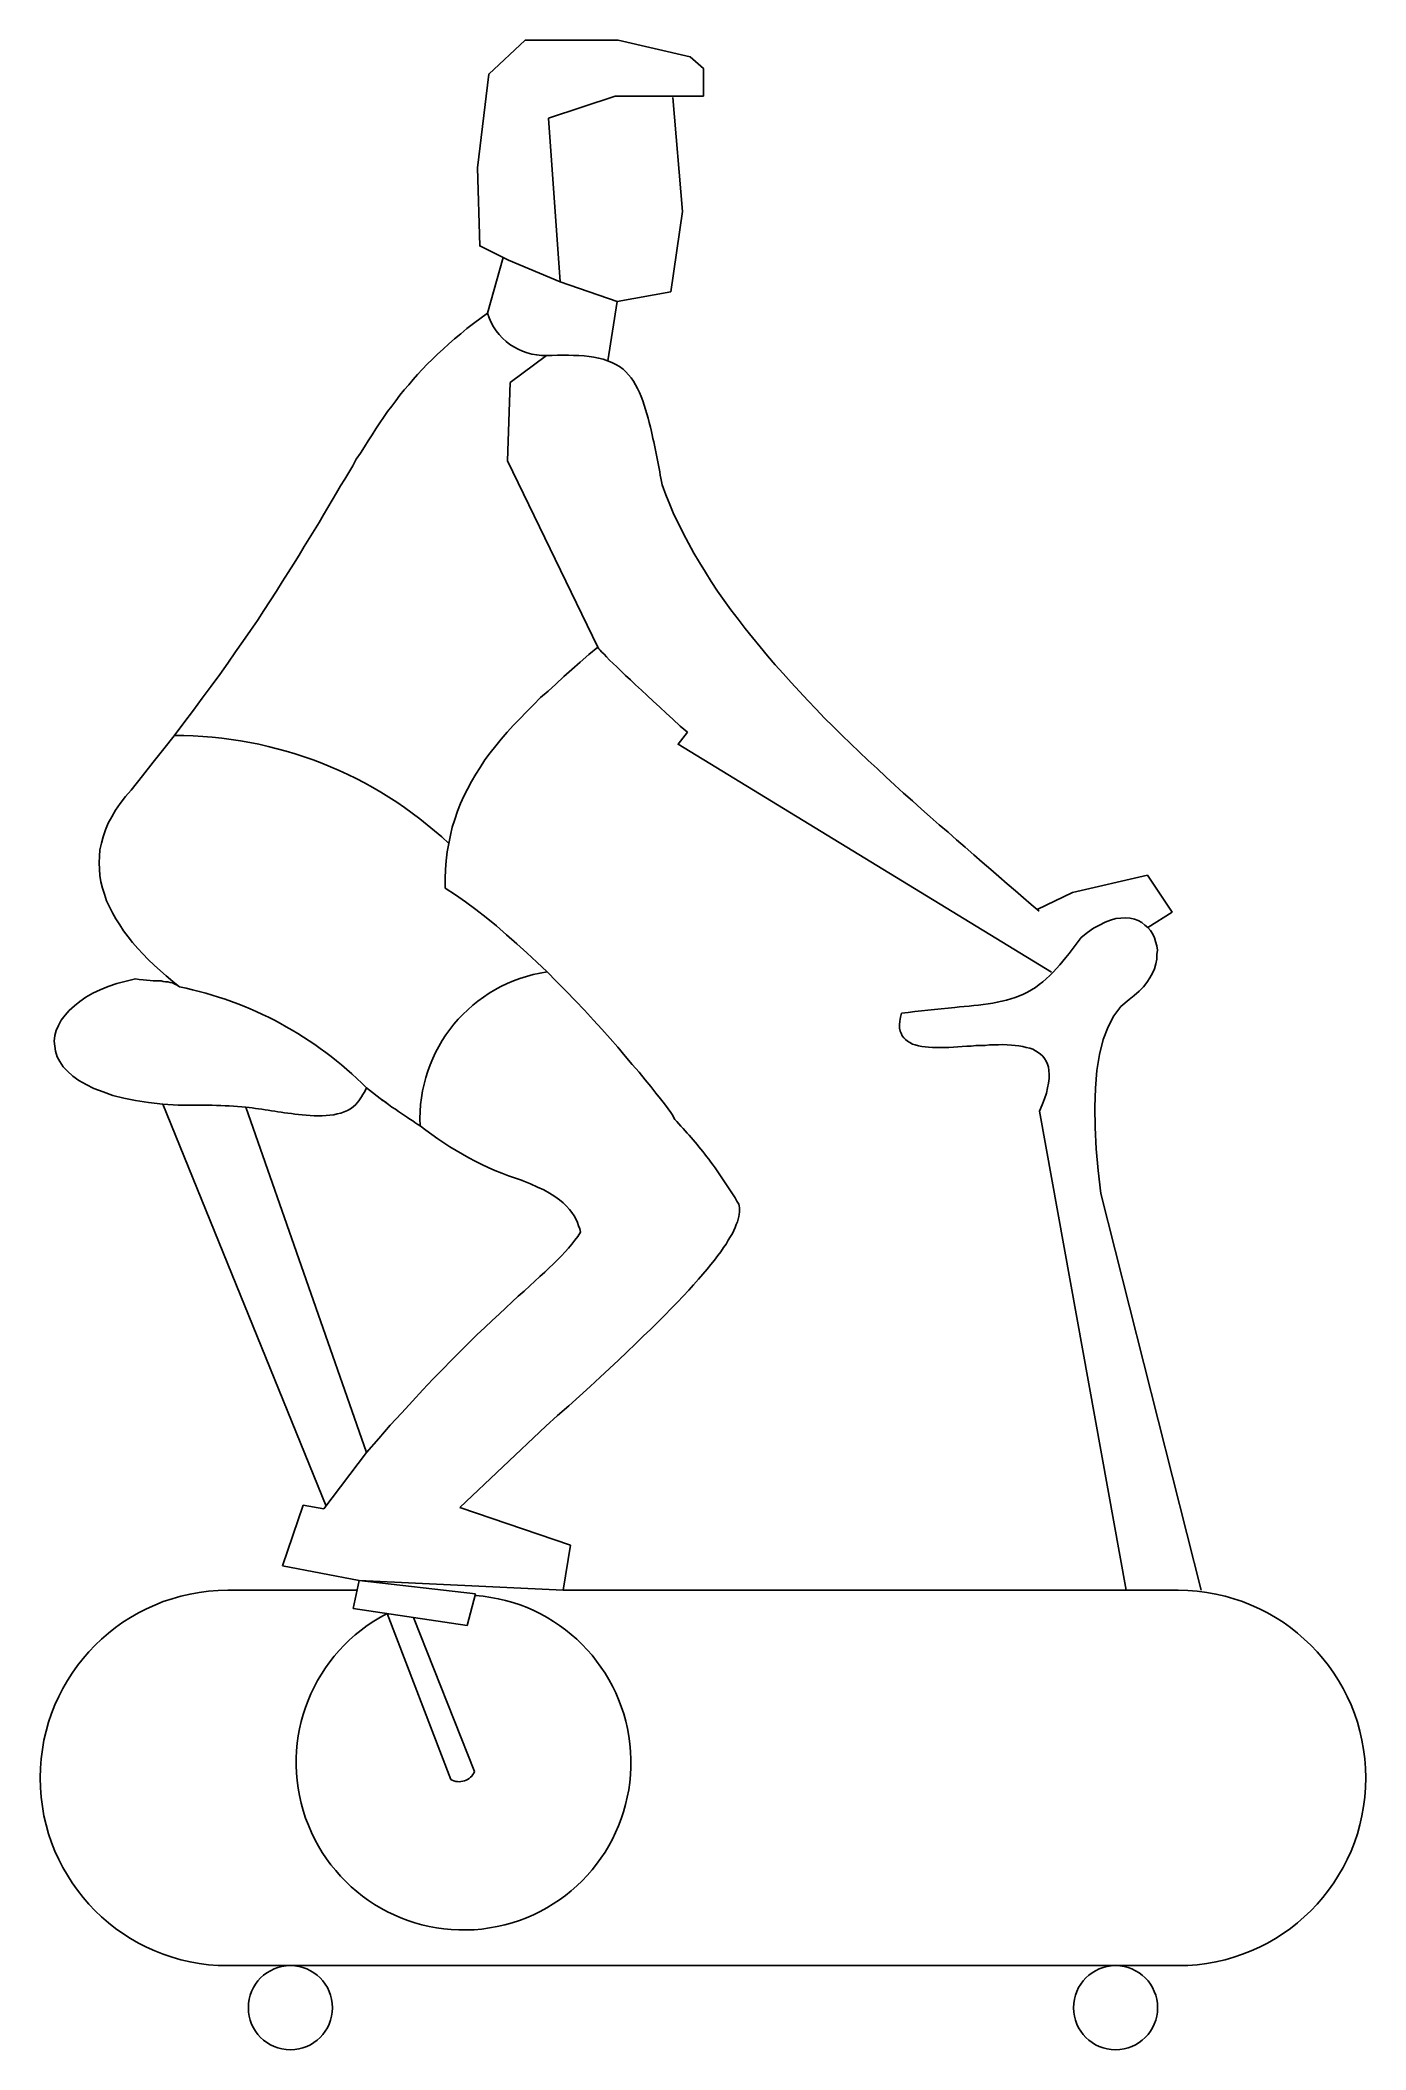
# Model space of a CAD drawing. Header units: millimetres. Extents: x -1534.24 to -1533.18, y 1785.64 to 1787.25.
import ezdxf

# ---------------------------------------------------------------- set-up
doc = ezdxf.new("R2010")
doc.units = ezdxf.units.MM
doc.header["$LTSCALE"] = 10
doc.layers.add('Humanos', color=2, linetype='Continuous')

msp = doc.modelspace()

# ---------------------------------------------------------------- linework, layer by layer
at = {"layer": 'Humanos'}
for p, q in [((-1533.8816, 1787.0286), (-1533.869, 1787.0732)), ((-1533.7853, 1786.9906), (-1533.778, 1787.0379)), ((-1533.8981, 1787.0163), (-1533.8927, 1787.0204)), ((-1533.8927, 1787.0204), (-1533.8816, 1787.0286)), ((-1533.9169, 1787), (-1533.9124, 1787.0041)), ((-1533.9124, 1787.0041), (-1533.9079, 1787.0081)), ((-1533.9079, 1787.0081), (-1533.9028, 1787.0122)), ((-1533.9028, 1787.0122), (-1533.8981, 1787.0163)), ((-1533.9336, 1786.9838), (-1533.9297, 1786.9878)), ((-1533.9297, 1786.9878), (-1533.9255, 1786.9919)), ((-1533.9255, 1786.9919), (-1533.9214, 1786.996)), ((-1533.9214, 1786.996), (-1533.9169, 1787)), ((-1533.8635, 1786.9732), (-1533.8343, 1786.9948)), ((-1533.9481, 1786.9673), (-1533.9445, 1786.9714)), ((-1533.9445, 1786.9714), (-1533.941, 1786.9757)), ((-1533.941, 1786.9757), (-1533.9374, 1786.9797)), ((-1533.9374, 1786.9797), (-1533.9336, 1786.9838)), ((-1533.8656, 1786.9106), (-1533.8635, 1786.9732)), ((-1533.9614, 1786.95), (-1533.9581, 1786.9543)), ((-1533.9581, 1786.9543), (-1533.9549, 1786.9586)), ((-1533.9549, 1786.9586), (-1533.9516, 1786.963)), ((-1533.9516, 1786.963), (-1533.9481, 1786.9673)), ((-1533.9708, 1786.9363), (-1533.9676, 1786.941)), ((-1533.9676, 1786.941), (-1533.9646, 1786.9453)), ((-1533.9646, 1786.9453), (-1533.9614, 1786.95)), ((-1533.9799, 1786.9218), (-1533.977, 1786.9267)), ((-1533.977, 1786.9267), (-1533.9737, 1786.9314)), ((-1533.9737, 1786.9314), (-1533.9708, 1786.9363)), ((-1533.9925, 1786.9014), (-1533.9893, 1786.9067)), ((-1533.9893, 1786.9067), (-1533.9864, 1786.9119)), ((-1533.9864, 1786.9119), (-1533.9831, 1786.9169)), ((-1533.9831, 1786.9169), (-1533.9799, 1786.9218)), ((-1533.7934, 1786.7617), (-1533.8656, 1786.9106)), ((-1534.0022, 1786.885), (-1533.999, 1786.8906)), ((-1533.999, 1786.8906), (-1533.9957, 1786.8961)), ((-1533.9957, 1786.8961), (-1533.9925, 1786.9014)), ((-1533.742, 1786.8915), (-1533.739, 1786.8836)), ((-1534.0092, 1786.8733), (-1534.0057, 1786.8792)), ((-1534.0057, 1786.8792), (-1534.0022, 1786.885)), ((-1533.739, 1786.8836), (-1533.7358, 1786.8758)), ((-1533.7358, 1786.8758), (-1533.7326, 1786.8679)), ((-1534.02, 1786.8551), (-1534.0162, 1786.8613)), ((-1534.0162, 1786.8613), (-1534.0127, 1786.8674)), ((-1534.0127, 1786.8674), (-1534.0092, 1786.8733)), ((-1533.7326, 1786.8679), (-1533.7287, 1786.8601)), ((-1533.7287, 1786.8601), (-1533.7249, 1786.8523)), ((-1534.0321, 1786.8353), (-1534.028, 1786.8421)), ((-1534.028, 1786.8421), (-1534.0241, 1786.8486)), ((-1534.0241, 1786.8486), (-1534.02, 1786.8551)), ((-1533.7249, 1786.8523), (-1533.7208, 1786.8448)), ((-1533.7208, 1786.8448), (-1533.7166, 1786.8369)), ((-1534.0409, 1786.8214), (-1534.0365, 1786.8282)), ((-1534.0365, 1786.8282), (-1534.0321, 1786.8353)), ((-1533.7166, 1786.8369), (-1533.7122, 1786.8294)), ((-1533.7122, 1786.8294), (-1533.7074, 1786.8216)), ((-1534.0503, 1786.8065), (-1534.0456, 1786.814)), ((-1534.0456, 1786.814), (-1534.0409, 1786.8214)), ((-1533.7074, 1786.8216), (-1533.7027, 1786.8141)), ((-1533.7027, 1786.8141), (-1533.6976, 1786.8066)), ((-1534.0602, 1786.7911), (-1534.0553, 1786.7988)), ((-1534.0553, 1786.7988), (-1534.0503, 1786.8065)), ((-1533.6976, 1786.8066), (-1533.6923, 1786.7991)), ((-1533.6923, 1786.7991), (-1533.6869, 1786.7917)), ((-1534.0711, 1786.775), (-1534.0655, 1786.783)), ((-1534.0655, 1786.783), (-1534.0602, 1786.7911)), ((-1533.6869, 1786.7917), (-1533.6813, 1786.7842)), ((-1533.6813, 1786.7842), (-1533.6756, 1786.7767)), ((-1534.0829, 1786.758), (-1534.077, 1786.7663)), ((-1534.077, 1786.7663), (-1534.0711, 1786.775)), ((-1533.7934, 1786.7617), (-1533.8006, 1786.7558)), ((-1533.7931, 1786.7611), (-1533.7934, 1786.7617)), ((-1533.6756, 1786.7767), (-1533.6696, 1786.7695)), ((-1533.6696, 1786.7695), (-1533.6637, 1786.7621)), ((-1533.6637, 1786.7621), (-1533.6577, 1786.7549)), ((-1534.0956, 1786.74), (-1534.0891, 1786.749)), ((-1534.0891, 1786.749), (-1534.0829, 1786.758)), ((-1533.8074, 1786.7498), (-1533.814, 1786.7439)), ((-1533.8006, 1786.7558), (-1533.8074, 1786.7498)), ((-1533.7925, 1786.7605), (-1533.7931, 1786.7611)), ((-1533.7915, 1786.7594), (-1533.7925, 1786.7605)), ((-1533.7903, 1786.7579), (-1533.7915, 1786.7594)), ((-1533.7884, 1786.7561), (-1533.7903, 1786.7579)), ((-1533.7865, 1786.754), (-1533.7884, 1786.7561)), ((-1533.784, 1786.7513), (-1533.7865, 1786.754)), ((-1533.7812, 1786.7486), (-1533.784, 1786.7513)), ((-1533.7781, 1786.746), (-1533.7812, 1786.7486)), ((-1533.7747, 1786.7427), (-1533.7781, 1786.746)), ((-1533.6577, 1786.7549), (-1533.6515, 1786.7477)), ((-1533.6515, 1786.7477), (-1533.6452, 1786.7406)), ((-1534.1095, 1786.7211), (-1534.1024, 1786.7307)), ((-1534.1024, 1786.7307), (-1534.0956, 1786.74)), ((-1533.8268, 1786.7323), (-1533.8331, 1786.7267)), ((-1533.8206, 1786.7383), (-1533.8268, 1786.7323)), ((-1533.814, 1786.7439), (-1533.8206, 1786.7383)), ((-1533.7713, 1786.7391), (-1533.7747, 1786.7427)), ((-1533.7672, 1786.7356), (-1533.7713, 1786.7391)), ((-1533.7632, 1786.7317), (-1533.7672, 1786.7356)), ((-1533.7585, 1786.7275), (-1533.7632, 1786.7317)), ((-1533.6452, 1786.7406), (-1533.6387, 1786.7334)), ((-1533.6387, 1786.7334), (-1533.6321, 1786.7263)), ((-1534.1165, 1786.7115), (-1534.1095, 1786.7211)), ((-1533.8447, 1786.7158), (-1533.8504, 1786.7101)), ((-1533.8391, 1786.7214), (-1533.8447, 1786.7158)), ((-1533.8331, 1786.7267), (-1533.8391, 1786.7214)), ((-1533.7538, 1786.7231), (-1533.7585, 1786.7275)), ((-1533.7492, 1786.7186), (-1533.7538, 1786.7231)), ((-1533.7439, 1786.7139), (-1533.7492, 1786.7186)), ((-1533.7386, 1786.7091), (-1533.7439, 1786.7139)), ((-1533.6321, 1786.7263), (-1533.6255, 1786.7191)), ((-1533.6255, 1786.7191), (-1533.6187, 1786.7123)), ((-1534.1319, 1786.691), (-1534.1242, 1786.7013)), ((-1534.1242, 1786.7013), (-1534.1165, 1786.7115)), ((-1533.8608, 1786.6993), (-1533.8658, 1786.6937)), ((-1533.8557, 1786.7045), (-1533.8608, 1786.6993)), ((-1533.8504, 1786.7101), (-1533.8557, 1786.7045)), ((-1533.7333, 1786.7041), (-1533.7386, 1786.7091)), ((-1533.7274, 1786.6987), (-1533.7333, 1786.7041)), ((-1533.7218, 1786.6937), (-1533.7274, 1786.6987)), ((-1533.6187, 1786.7123), (-1533.6121, 1786.7051)), ((-1533.6121, 1786.7051), (-1533.6052, 1786.6983)), ((-1533.6052, 1786.6983), (-1533.5984, 1786.6914)), ((-1534.1402, 1786.6805), (-1534.1319, 1786.691)), ((-1533.875, 1786.6828), (-1533.8794, 1786.6772)), ((-1533.8705, 1786.6881), (-1533.875, 1786.6828)), ((-1533.8658, 1786.6937), (-1533.8705, 1786.6881)), ((-1533.5984, 1786.6914), (-1533.5912, 1786.6846)), ((-1533.5912, 1786.6846), (-1533.5844, 1786.6781)), ((-1534.1573, 1786.6588), (-1534.1488, 1786.6699)), ((-1534.1488, 1786.6699), (-1534.1402, 1786.6805)), ((-1533.8874, 1786.6657), (-1533.8909, 1786.6602)), ((-1533.8836, 1786.6716), (-1533.8874, 1786.6657)), ((-1533.8794, 1786.6772), (-1533.8836, 1786.6716)), ((-1533.5844, 1786.6781), (-1533.5772, 1786.6712)), ((-1533.5772, 1786.6712), (-1533.57, 1786.6647)), ((-1534.1665, 1786.6476), (-1534.1573, 1786.6588)), ((-1533.8944, 1786.6543), (-1533.8976, 1786.6484)), ((-1533.8909, 1786.6602), (-1533.8944, 1786.6543)), ((-1533.57, 1786.6647), (-1533.5632, 1786.6581)), ((-1533.5632, 1786.6581), (-1533.556, 1786.6516)), ((-1533.556, 1786.6516), (-1533.5489, 1786.6451)), ((-1534.1789, 1786.6315), (-1534.1751, 1786.6367)), ((-1534.1751, 1786.6367), (-1534.1709, 1786.6423)), ((-1534.1709, 1786.6423), (-1534.1665, 1786.6476)), ((-1533.9031, 1786.6367), (-1533.9054, 1786.6306)), ((-1533.9005, 1786.6426), (-1533.9031, 1786.6367)), ((-1533.8976, 1786.6484), (-1533.9005, 1786.6426)), ((-1533.5489, 1786.6451), (-1533.5417, 1786.6389)), ((-1533.5417, 1786.6389), (-1533.5346, 1786.6323)), ((-1534.1868, 1786.6157), (-1534.1848, 1786.621)), ((-1534.1848, 1786.621), (-1534.1818, 1786.6262)), ((-1534.1818, 1786.6262), (-1534.1789, 1786.6315)), ((-1533.9097, 1786.618), (-1533.9111, 1786.6116)), ((-1533.9077, 1786.6241), (-1533.9097, 1786.618)), ((-1533.9054, 1786.6306), (-1533.9077, 1786.6241)), ((-1533.5346, 1786.6323), (-1533.5277, 1786.6261)), ((-1533.5277, 1786.6261), (-1533.5206, 1786.6199)), ((-1533.5206, 1786.6199), (-1533.5134, 1786.6139)), ((-1534.1913, 1786.5998), (-1534.1902, 1786.605)), ((-1534.1902, 1786.605), (-1534.1888, 1786.6102)), ((-1534.1888, 1786.6102), (-1534.1868, 1786.6157)), ((-1533.9124, 1786.6049), (-1533.9138, 1786.5981)), ((-1533.9111, 1786.6116), (-1533.9124, 1786.6049)), ((-1533.5134, 1786.6139), (-1533.5066, 1786.6077)), ((-1533.5066, 1786.6077), (-1533.4997, 1786.6018)), ((-1533.4997, 1786.6018), (-1533.4929, 1786.5958)), ((-1534.1919, 1786.5894), (-1534.1918, 1786.5946)), ((-1534.1918, 1786.5843), (-1534.1919, 1786.5894)), ((-1534.1918, 1786.5946), (-1534.1913, 1786.5998)), ((-1533.9146, 1786.5911), (-1533.915, 1786.5841)), ((-1533.9138, 1786.5981), (-1533.9146, 1786.5911)), ((-1533.4929, 1786.5958), (-1533.4861, 1786.5899)), ((-1533.4861, 1786.5899), (-1533.4792, 1786.584)), ((-1534.1914, 1786.5794), (-1534.1918, 1786.5843)), ((-1534.1907, 1786.5742), (-1534.1914, 1786.5794)), ((-1534.1893, 1786.5691), (-1534.1907, 1786.5742)), ((-1534.1877, 1786.5643), (-1534.1893, 1786.5691)), ((-1533.915, 1786.5841), (-1533.9154, 1786.5768)), ((-1533.9154, 1786.5768), (-1533.9153, 1786.5692)), ((-1533.9153, 1786.5692), (-1533.9072, 1786.5639)), ((-1533.4792, 1786.584), (-1533.4727, 1786.5784)), ((-1533.4727, 1786.5784), (-1533.4661, 1786.5727)), ((-1533.4661, 1786.5727), (-1533.4596, 1786.5671)), ((-1534.186, 1786.5591), (-1534.1877, 1786.5643)), ((-1534.1838, 1786.5543), (-1534.186, 1786.5591)), ((-1534.1812, 1786.5495), (-1534.1838, 1786.5543)), ((-1533.9072, 1786.5639), (-1533.8992, 1786.5583)), ((-1533.8992, 1786.5583), (-1533.8908, 1786.5521)), ((-1533.4596, 1786.5671), (-1533.4531, 1786.5615)), ((-1533.4531, 1786.5615), (-1533.4469, 1786.5561)), ((-1533.4469, 1786.5561), (-1533.4407, 1786.5508)), ((-1534.1787, 1786.5447), (-1534.1812, 1786.5495)), ((-1534.1755, 1786.5399), (-1534.1787, 1786.5447)), ((-1534.1724, 1786.5351), (-1534.1755, 1786.5399)), ((-1533.8908, 1786.5521), (-1533.8827, 1786.5456)), ((-1533.8827, 1786.5456), (-1533.8743, 1786.5391)), ((-1533.8743, 1786.5391), (-1533.8663, 1786.5319)), ((-1533.4019, 1786.5337), (-1533.3971, 1786.5372)), ((-1533.3971, 1786.5372), (-1533.3923, 1786.5397)), ((-1533.3923, 1786.5397), (-1533.3878, 1786.542)), ((-1533.3878, 1786.542), (-1533.3835, 1786.5436)), ((-1533.3835, 1786.5436), (-1533.3793, 1786.5449)), ((-1533.3793, 1786.5449), (-1533.3754, 1786.5453)), ((-1533.3754, 1786.5453), (-1533.3714, 1786.5454)), ((-1533.3714, 1786.5454), (-1533.3678, 1786.5452)), ((-1533.3678, 1786.5452), (-1533.3644, 1786.5444)), ((-1533.3644, 1786.5444), (-1533.3613, 1786.5432)), ((-1533.3613, 1786.5432), (-1533.3585, 1786.5418)), ((-1533.3585, 1786.5418), (-1533.356, 1786.5397)), ((-1533.356, 1786.5397), (-1533.3536, 1786.5376)), ((-1533.3536, 1786.5376), (-1533.3517, 1786.5352)), ((-1534.1689, 1786.5303), (-1534.1724, 1786.5351)), ((-1534.1652, 1786.5258), (-1534.1689, 1786.5303)), ((-1534.1611, 1786.521), (-1534.1652, 1786.5258)), ((-1534.157, 1786.5166), (-1534.1611, 1786.521)), ((-1533.8663, 1786.5319), (-1533.8582, 1786.5248)), ((-1533.8582, 1786.5248), (-1533.8501, 1786.5174)), ((-1533.407, 1786.5297), (-1533.4019, 1786.5337)), ((-1533.3517, 1786.5352), (-1533.3498, 1786.5325)), ((-1533.3498, 1786.5325), (-1533.3485, 1786.5295)), ((-1533.3485, 1786.5295), (-1533.3475, 1786.5265)), ((-1533.3475, 1786.5265), (-1533.3465, 1786.5232)), ((-1533.3465, 1786.5232), (-1533.3461, 1786.5195)), ((-1534.1527, 1786.5121), (-1534.157, 1786.5166)), ((-1534.148, 1786.5076), (-1534.1527, 1786.5121)), ((-1534.143, 1786.5032), (-1534.148, 1786.5076)), ((-1533.8501, 1786.5174), (-1533.842, 1786.51)), ((-1533.842, 1786.51), (-1533.8339, 1786.5022)), ((-1533.3485, 1786.5048), (-1533.35, 1786.5012)), ((-1533.3474, 1786.5088), (-1533.3485, 1786.5048)), ((-1533.3466, 1786.5125), (-1533.3474, 1786.5088)), ((-1533.3464, 1786.5162), (-1533.3466, 1786.5125)), ((-1533.3461, 1786.5195), (-1533.3464, 1786.5162)), ((-1534.1911, 1786.488), (-1534.1847, 1786.4906)), ((-1534.1847, 1786.4906), (-1534.1778, 1786.4929)), ((-1534.1778, 1786.4929), (-1534.1705, 1786.4949)), ((-1534.1705, 1786.4949), (-1534.1629, 1786.4966)), ((-1534.1629, 1786.4966), (-1534.1599, 1786.4961)), ((-1534.1599, 1786.4961), (-1534.1568, 1786.4959)), ((-1534.1568, 1786.4959), (-1534.1541, 1786.4956)), ((-1534.1541, 1786.4956), (-1534.1513, 1786.4954)), ((-1534.1513, 1786.4954), (-1534.1489, 1786.4951)), ((-1534.1489, 1786.4951), (-1534.1468, 1786.4952)), ((-1534.1468, 1786.4952), (-1534.1446, 1786.4952)), ((-1534.1446, 1786.4952), (-1534.1425, 1786.495)), ((-1534.1383, 1786.499), (-1534.143, 1786.5032)), ((-1534.1425, 1786.495), (-1534.1407, 1786.4947)), ((-1534.1407, 1786.4947), (-1534.1388, 1786.4944)), ((-1534.1388, 1786.4944), (-1534.137, 1786.4942)), ((-1534.1331, 1786.4946), (-1534.1383, 1786.499)), ((-1534.137, 1786.4942), (-1534.1352, 1786.4939)), ((-1534.1352, 1786.4939), (-1534.1333, 1786.4934)), ((-1534.1333, 1786.4934), (-1534.1315, 1786.4925)), ((-1534.1278, 1786.4904), (-1534.1331, 1786.4946)), ((-1534.1315, 1786.4925), (-1534.1296, 1786.4916)), ((-1534.1296, 1786.4916), (-1534.1278, 1786.4904)), ((-1533.8339, 1786.5022), (-1533.8264, 1786.4945)), ((-1533.8264, 1786.4945), (-1533.8186, 1786.4868)), ((-1533.3573, 1786.4903), (-1533.3606, 1786.4869)), ((-1533.3544, 1786.4937), (-1533.3573, 1786.4903)), ((-1533.352, 1786.4975), (-1533.3544, 1786.4937)), ((-1533.35, 1786.5012), (-1533.352, 1786.4975)), ((-1534.2159, 1786.4713), (-1534.2118, 1786.4751)), ((-1534.2118, 1786.4751), (-1534.2073, 1786.4785)), ((-1534.2073, 1786.4785), (-1534.2025, 1786.482)), ((-1534.2025, 1786.482), (-1534.1971, 1786.4852)), ((-1534.1971, 1786.4852), (-1534.1911, 1786.488)), ((-1533.8186, 1786.4868), (-1533.8111, 1786.479)), ((-1533.8111, 1786.479), (-1533.8039, 1786.4716)), ((-1533.3752, 1786.4747), (-1533.3808, 1786.4672)), ((-1533.3687, 1786.4803), (-1533.3752, 1786.4747)), ((-1533.3645, 1786.4835), (-1533.3687, 1786.4803)), ((-1533.3606, 1786.4869), (-1533.3645, 1786.4835)), ((-1534.2262, 1786.4555), (-1534.2245, 1786.4595)), ((-1534.2245, 1786.4595), (-1534.2222, 1786.4636)), ((-1534.2222, 1786.4636), (-1534.2192, 1786.4676)), ((-1534.2192, 1786.4676), (-1534.2159, 1786.4713)), ((-1533.8039, 1786.4716), (-1533.7967, 1786.4638)), ((-1533.7967, 1786.4638), (-1533.7902, 1786.4564)), ((-1533.7902, 1786.4564), (-1533.7836, 1786.4489)), ((-1533.5521, 1786.4599), (-1533.5519, 1786.4629)), ((-1533.5521, 1786.4574), (-1533.5521, 1786.4599)), ((-1533.5517, 1786.455), (-1533.5521, 1786.4574)), ((-1533.5519, 1786.4629), (-1533.5513, 1786.466)), ((-1533.5513, 1786.466), (-1533.5505, 1786.4693)), ((-1533.3855, 1786.4583), (-1533.3895, 1786.4481)), ((-1533.3808, 1786.4672), (-1533.3855, 1786.4583)), ((-1534.2279, 1786.447), (-1534.2273, 1786.4513)), ((-1534.2275, 1786.443), (-1534.2279, 1786.447)), ((-1534.2268, 1786.4388), (-1534.2275, 1786.443)), ((-1534.2273, 1786.4513), (-1534.2262, 1786.4555)), ((-1533.7836, 1786.4489), (-1533.7774, 1786.4421)), ((-1533.7774, 1786.4421), (-1533.7714, 1786.4349)), ((-1533.551, 1786.4532), (-1533.5517, 1786.455)), ((-1533.5501, 1786.4511), (-1533.551, 1786.4532)), ((-1533.5488, 1786.4496), (-1533.5501, 1786.4511)), ((-1533.5473, 1786.4481), (-1533.5488, 1786.4496)), ((-1533.5457, 1786.4469), (-1533.5473, 1786.4481)), ((-1533.5439, 1786.4457), (-1533.5457, 1786.4469)), ((-1533.5417, 1786.4446), (-1533.5439, 1786.4457)), ((-1533.5396, 1786.444), (-1533.5417, 1786.4446)), ((-1533.5371, 1786.4432), (-1533.5396, 1786.444)), ((-1533.5343, 1786.4426), (-1533.5371, 1786.4432)), ((-1533.5316, 1786.4424), (-1533.5343, 1786.4426)), ((-1533.5289, 1786.4421), (-1533.5316, 1786.4424)), ((-1533.5258, 1786.4419), (-1533.5289, 1786.4421)), ((-1533.5228, 1786.4417), (-1533.5258, 1786.4419)), ((-1533.5194, 1786.4417), (-1533.5228, 1786.4417)), ((-1533.5161, 1786.4418), (-1533.5194, 1786.4417)), ((-1533.5127, 1786.4419), (-1533.5161, 1786.4418)), ((-1533.5091, 1786.442), (-1533.5127, 1786.4419)), ((-1533.5057, 1786.4424), (-1533.5091, 1786.442)), ((-1533.5021, 1786.4425), (-1533.5057, 1786.4424)), ((-1533.4984, 1786.4428), (-1533.5021, 1786.4425)), ((-1533.4948, 1786.4429), (-1533.4984, 1786.4428)), ((-1533.4911, 1786.4433), (-1533.4948, 1786.4429)), ((-1533.4875, 1786.4434), (-1533.4911, 1786.4433)), ((-1533.4838, 1786.4435), (-1533.4875, 1786.4434)), ((-1533.4802, 1786.4439), (-1533.4838, 1786.4435)), ((-1533.4765, 1786.444), (-1533.4802, 1786.4439)), ((-1533.4732, 1786.444), (-1533.4765, 1786.444)), ((-1533.4695, 1786.4441), (-1533.4732, 1786.444)), ((-1533.4662, 1786.4439), (-1533.4695, 1786.4441)), ((-1533.4628, 1786.4437), (-1533.4662, 1786.4439)), ((-1533.4598, 1786.4435), (-1533.4628, 1786.4437)), ((-1533.4567, 1786.4432), (-1533.4598, 1786.4435)), ((-1533.4537, 1786.4427), (-1533.4567, 1786.4432)), ((-1533.4509, 1786.4418), (-1533.4537, 1786.4427)), ((-1533.4481, 1786.4413), (-1533.4509, 1786.4418)), ((-1533.4457, 1786.4404), (-1533.4481, 1786.4413)), ((-1533.4435, 1786.4393), (-1533.4457, 1786.4404)), ((-1533.3895, 1786.4481), (-1533.3923, 1786.4362)), ((-1534.2254, 1786.4345), (-1534.2268, 1786.4388)), ((-1534.2235, 1786.4306), (-1534.2254, 1786.4345)), ((-1534.2207, 1786.4264), (-1534.2235, 1786.4306)), ((-1534.2172, 1786.4229), (-1534.2207, 1786.4264)), ((-1533.7714, 1786.4349), (-1533.7658, 1786.4283)), ((-1533.7658, 1786.4283), (-1533.7604, 1786.4221)), ((-1533.4413, 1786.4378), (-1533.4435, 1786.4393)), ((-1533.4395, 1786.4366), (-1533.4413, 1786.4378)), ((-1533.4376, 1786.4348), (-1533.4395, 1786.4366)), ((-1533.4364, 1786.433), (-1533.4376, 1786.4348)), ((-1533.4351, 1786.4309), (-1533.4364, 1786.433)), ((-1533.4338, 1786.4285), (-1533.4351, 1786.4309)), ((-1533.4332, 1786.4261), (-1533.4338, 1786.4285)), ((-1533.4328, 1786.4234), (-1533.4332, 1786.4261)), ((-1533.3923, 1786.4362), (-1533.3944, 1786.4234)), ((-1534.2129, 1786.419), (-1534.2172, 1786.4229)), ((-1534.2082, 1786.4155), (-1534.2129, 1786.419)), ((-1534.2024, 1786.4122), (-1534.2082, 1786.4155)), ((-1534.1962, 1786.409), (-1534.2024, 1786.4122)), ((-1534.1888, 1786.4065), (-1534.1962, 1786.409)), ((-1533.965, 1786.3992), (-1533.9782, 1786.4096)), ((-1533.7604, 1786.4221), (-1533.7554, 1786.4161)), ((-1533.7554, 1786.4161), (-1533.751, 1786.4107)), ((-1533.751, 1786.4107), (-1533.7469, 1786.4053)), ((-1533.4348, 1786.4054), (-1533.434, 1786.4096)), ((-1533.434, 1786.4096), (-1533.4332, 1786.4133)), ((-1533.4332, 1786.4133), (-1533.4326, 1786.417)), ((-1533.4327, 1786.4203), (-1533.4328, 1786.4234)), ((-1533.4326, 1786.417), (-1533.4327, 1786.4203)), ((-1533.3956, 1786.4093), (-1533.3962, 1786.3941)), ((-1533.3944, 1786.4234), (-1533.3956, 1786.4093)), ((-1534.1809, 1786.4036), (-1534.1888, 1786.4065)), ((-1534.1723, 1786.4014), (-1534.1809, 1786.4036)), ((-1534.1628, 1786.3995), (-1534.1723, 1786.4014)), ((-1534.1524, 1786.3979), (-1534.1628, 1786.3995)), ((-1534.1411, 1786.3966), (-1534.1524, 1786.3979)), ((-1534.0106, 1786.0753), (-1534.1411, 1786.3966)), ((-1534.1289, 1786.3957), (-1534.1411, 1786.3966)), ((-1534.0747, 1786.3941), (-1533.9783, 1786.1182)), ((-1533.9624, 1786.3976), (-1533.9673, 1786.401)), ((-1533.9608, 1786.3963), (-1533.9639, 1786.3987)), ((-1533.958, 1786.3942), (-1533.9608, 1786.3963)), ((-1533.9552, 1786.3925), (-1533.958, 1786.3942)), ((-1533.9528, 1786.3907), (-1533.9552, 1786.3925)), ((-1533.7469, 1786.4053), (-1533.7432, 1786.4008)), ((-1533.7432, 1786.4008), (-1533.74, 1786.3967)), ((-1533.74, 1786.3967), (-1533.7372, 1786.3928)), ((-1533.7372, 1786.3928), (-1533.735, 1786.3898)), ((-1533.4402, 1786.3909), (-1533.4382, 1786.3961)), ((-1533.4382, 1786.3961), (-1533.4362, 1786.4008)), ((-1533.4362, 1786.4008), (-1533.4348, 1786.4054)), ((-1533.3962, 1786.3941), (-1533.3958, 1786.378)), ((-1533.9503, 1786.389), (-1533.9528, 1786.3907)), ((-1533.9478, 1786.3875), (-1533.9503, 1786.389)), ((-1533.9456, 1786.386), (-1533.9478, 1786.3875)), ((-1533.9435, 1786.3845), (-1533.9456, 1786.386)), ((-1533.9413, 1786.3831), (-1533.9435, 1786.3845)), ((-1533.9395, 1786.3819), (-1533.9413, 1786.3831)), ((-1533.9373, 1786.3804), (-1533.9395, 1786.3819)), ((-1533.9354, 1786.3793), (-1533.9373, 1786.3804)), ((-1533.735, 1786.3898), (-1533.7334, 1786.3874)), ((-1533.7334, 1786.3874), (-1533.7325, 1786.3856)), ((-1533.7325, 1786.3856), (-1533.7318, 1786.3844)), ((-1533.7318, 1786.3844), (-1533.7318, 1786.3841)), ((-1533.4402, 1786.3909), (-1533.3709, 1786.0081)), ((-1533.3958, 1786.378), (-1533.3951, 1786.3609)), ((-1533.3951, 1786.3609), (-1533.3935, 1786.3436)), ((-1533.8473, 1786.3329), (-1533.8537, 1786.3355)), ((-1533.8417, 1786.3303), (-1533.8473, 1786.3329)), ((-1533.8365, 1786.328), (-1533.8417, 1786.3303)), ((-1533.8319, 1786.3254), (-1533.8365, 1786.328)), ((-1533.3935, 1786.3436), (-1533.3912, 1786.3251)), ((-1533.8278, 1786.3227), (-1533.8319, 1786.3254)), ((-1533.8241, 1786.3201), (-1533.8278, 1786.3227)), ((-1533.821, 1786.3177), (-1533.8241, 1786.3201)), ((-1533.8185, 1786.315), (-1533.821, 1786.3177)), ((-1533.816, 1786.3123), (-1533.8185, 1786.315)), ((-1533.8141, 1786.3099), (-1533.816, 1786.3123)), ((-1533.6806, 1786.3167), (-1533.6803, 1786.3152)), ((-1533.6803, 1786.3152), (-1533.6802, 1786.3137)), ((-1533.6802, 1786.3137), (-1533.6802, 1786.3119)), ((-1533.6802, 1786.3119), (-1533.6802, 1786.3104)), ((-1533.3912, 1786.3251), (-1533.3111, 1786.0081)), ((-1533.8122, 1786.3073), (-1533.8141, 1786.3099)), ((-1533.811, 1786.3048), (-1533.8122, 1786.3073)), ((-1533.8097, 1786.3021), (-1533.811, 1786.3048)), ((-1533.8087, 1786.2994), (-1533.8097, 1786.3021)), ((-1533.8077, 1786.297), (-1533.8087, 1786.2994)), ((-1533.8071, 1786.2943), (-1533.8077, 1786.297)), ((-1533.6835, 1786.2981), (-1533.6847, 1786.2956)), ((-1533.6827, 1786.3003), (-1533.6835, 1786.2981)), ((-1533.6818, 1786.3024), (-1533.6827, 1786.3003)), ((-1533.6812, 1786.3046), (-1533.6818, 1786.3024)), ((-1533.6807, 1786.3067), (-1533.6812, 1786.3046)), ((-1533.6804, 1786.3085), (-1533.6807, 1786.3067)), ((-1533.6802, 1786.3104), (-1533.6804, 1786.3085)), ((-1533.8195, 1786.2785), (-1533.8168, 1786.2816)), ((-1533.8168, 1786.2816), (-1533.8141, 1786.2847)), ((-1533.8141, 1786.2847), (-1533.8118, 1786.2878)), ((-1533.8118, 1786.2878), (-1533.8094, 1786.2909)), ((-1533.8094, 1786.2909), (-1533.8071, 1786.2943)), ((-1533.6929, 1786.282), (-1533.6949, 1786.2786)), ((-1533.6908, 1786.2848), (-1533.6929, 1786.282)), ((-1533.6891, 1786.2879), (-1533.6908, 1786.2848)), ((-1533.6873, 1786.2907), (-1533.6891, 1786.2879)), ((-1533.6858, 1786.2932), (-1533.6873, 1786.2907)), ((-1533.6847, 1786.2956), (-1533.6858, 1786.2932)), ((-1533.8358, 1786.2622), (-1533.8323, 1786.2657)), ((-1533.8323, 1786.2657), (-1533.829, 1786.2688)), ((-1533.829, 1786.2688), (-1533.8257, 1786.2722)), ((-1533.8257, 1786.2722), (-1533.8225, 1786.2753)), ((-1533.8225, 1786.2753), (-1533.8195, 1786.2785)), ((-1533.7059, 1786.2647), (-1533.7094, 1786.2606)), ((-1533.7029, 1786.2684), (-1533.7059, 1786.2647)), ((-1533.7, 1786.2718), (-1533.7029, 1786.2684)), ((-1533.6973, 1786.2755), (-1533.7, 1786.2718)), ((-1533.6949, 1786.2786), (-1533.6973, 1786.2755)), ((-1533.8523, 1786.2472), (-1533.8478, 1786.2513)), ((-1533.8478, 1786.2513), (-1533.8436, 1786.255)), ((-1533.8436, 1786.255), (-1533.8397, 1786.2588)), ((-1533.8397, 1786.2588), (-1533.8358, 1786.2622)), ((-1533.7207, 1786.2479), (-1533.7252, 1786.2432)), ((-1533.7168, 1786.2523), (-1533.7207, 1786.2479)), ((-1533.713, 1786.2566), (-1533.7168, 1786.2523)), ((-1533.7094, 1786.2606), (-1533.713, 1786.2566)), ((-1533.8722, 1786.2288), (-1533.8669, 1786.2338)), ((-1533.8669, 1786.2338), (-1533.8618, 1786.2385)), ((-1533.8618, 1786.2385), (-1533.857, 1786.2432)), ((-1533.857, 1786.2432), (-1533.8523, 1786.2472)), ((-1533.7347, 1786.2333), (-1533.7397, 1786.228)), ((-1533.7296, 1786.2382), (-1533.7347, 1786.2333)), ((-1533.7252, 1786.2432), (-1533.7296, 1786.2382)), ((-1533.8901, 1786.2122), (-1533.8838, 1786.2182)), ((-1533.8838, 1786.2182), (-1533.8779, 1786.2238)), ((-1533.8779, 1786.2238), (-1533.8722, 1786.2288)), ((-1533.751, 1786.2167), (-1533.757, 1786.2111)), ((-1533.7451, 1786.2227), (-1533.751, 1786.2167)), ((-1533.7397, 1786.228), (-1533.7451, 1786.2227)), ((-1533.9032, 1786.1991), (-1533.8963, 1786.206)), ((-1533.8963, 1786.206), (-1533.8901, 1786.2122)), ((-1533.7632, 1786.2049), (-1533.7698, 1786.1986)), ((-1533.757, 1786.2111), (-1533.7632, 1786.2049)), ((-1533.9252, 1786.1767), (-1533.9174, 1786.1845)), ((-1533.9174, 1786.1845), (-1533.9103, 1786.192)), ((-1533.9103, 1786.192), (-1533.9032, 1786.1991)), ((-1533.7841, 1786.1852), (-1533.7915, 1786.1783)), ((-1533.7769, 1786.1921), (-1533.7841, 1786.1852)), ((-1533.7698, 1786.1986), (-1533.7769, 1786.1921)), ((-1533.9415, 1786.1593), (-1533.9332, 1786.1683)), ((-1533.9332, 1786.1683), (-1533.9252, 1786.1767)), ((-1533.7996, 1786.1708), (-1533.8079, 1786.1633)), ((-1533.7915, 1786.1783), (-1533.7996, 1786.1708)), ((-1533.9501, 1786.1499), (-1533.9415, 1786.1593)), ((-1533.8166, 1786.1555), (-1533.8255, 1786.1477)), ((-1533.8079, 1786.1633), (-1533.8166, 1786.1555)), ((-1533.9685, 1786.1294), (-1533.9593, 1786.1399)), ((-1533.9593, 1786.1399), (-1533.9501, 1786.1499)), ((-1533.8348, 1786.1392), (-1533.9036, 1786.0743)), ((-1533.8255, 1786.1477), (-1533.8348, 1786.1392)), ((-1533.9783, 1786.1182), (-1533.9685, 1786.1294)), ((-1533.9783, 1786.1182), (-1534.0123, 1786.0731)), ((-1534.0288, 1786.076), (-1534.0453, 1786.0275)), ((-1534.0123, 1786.0731), (-1534.0288, 1786.076)), ((-1533.8153, 1786.044), (-1533.9036, 1786.0743)), ((-1533.8211, 1786.0081), (-1533.8153, 1786.044)), ((-1534.0453, 1786.0275), (-1533.9841, 1786.0159)), ((-1534.0891, 1786.0081), (-1533.9858, 1786.0081)), ((-1533.9841, 1786.0159), (-1533.989, 1785.9936)), ((-1533.9841, 1786.0159), (-1533.8211, 1786.0081)), ((-1533.891, 1786.0052), (-1533.9841, 1786.0159)), ((-1533.8211, 1786.0081), (-1533.3295, 1786.0081)), ((-1533.989, 1785.9936), (-1533.8978, 1785.98)), ((-1533.8978, 1785.98), (-1533.891, 1786.0052)), ((-1533.9617, 1785.9895), (-1533.9109, 1785.8568)), ((-1533.8918, 1785.8632), (-1533.9406, 1785.9864)), ((-1534.0891, 1785.7081), (-1533.3295, 1785.7081))]:
    msp.add_line(p, q, dxfattribs=at)
for points in [[(-1533.7349, 1787.0456), (-1533.778, 1787.0379), (-1533.8234, 1787.0537), (-1533.8327, 1787.1844), (-1533.7796, 1787.2021), (-1533.7089, 1787.2021), (-1533.7089, 1787.2242), (-1533.7195, 1787.2335), (-1533.777, 1787.2468), (-1533.8515, 1787.2468), (-1533.8805, 1787.2197), (-1533.8894, 1787.1447), (-1533.8877, 1787.0824), (-1533.8647, 1787.0711), (-1533.8234, 1787.0537)], [(-1533.7349, 1787.0456), (-1533.7257, 1787.11), (-1533.7335, 1787.2009)], [(-1533.7218, 1786.6937), (-1533.7292, 1786.6842), (-1533.4306, 1786.5019)], [(-1533.4421, 1786.552), (-1533.4138, 1786.5656), (-1533.354, 1786.5795), (-1533.3343, 1786.55), (-1533.3536, 1786.5376)]]:
    msp.add_lwpolyline(points, dxfattribs=at)
for centre in [(-1534.0391, 1785.6745), (-1533.3795, 1785.6745)]:
    msp.add_circle(centre, 0.0336, dxfattribs=at)
for centre, radius, start, end in [((-1533.8357, 1787.0429), 0.0481, 197.3014, 271.7142), ((-1534.1307, 1786.3717), 0.3194, 46.8973, 90.2188), ((-1534.1869, 1786.2022), 0.2942, 44.8232, 78.416), ((-1533.8171, 1786.385), 0.1184, 98.1374, 182.7745), ((-1533.7766, 1786.5777), 0.2541, 231.3274, 252.3429), ((-1534.0891, 1785.8581), 0.15, 90, 270), ((-1533.3295, 1785.8581), 0.15, 270, 90), ((-1533.9007, 1785.8704), 0.1338, 117.1235, 85.9926), ((-1533.9043, 1785.8687), 0.0136, 240.7225, 336.1209)]:
    msp.add_arc(centre, radius, start, end, dxfattribs=at)
for points in [[(-1533.742, 1786.8915), (-1533.7505, 1786.9341), (-1533.7732, 1786.9838), (-1533.8343, 1786.9948)], [(-1533.5505, 1786.4693), (-1533.508, 1786.4739), (-1533.4499, 1786.4861), (-1533.407, 1786.5297)], [(-1534.1289, 1786.3957), (-1534.0747, 1786.3941), (-1534.0327, 1786.3883), (-1533.9869, 1786.3963), (-1533.9782, 1786.4096)], [(-1533.7318, 1786.3844), (-1533.7064, 1786.3548), (-1533.6806, 1786.3167)]]:
    msp.add_spline(points, degree=3, dxfattribs=at)

doc.saveas('drawing.dxf')
